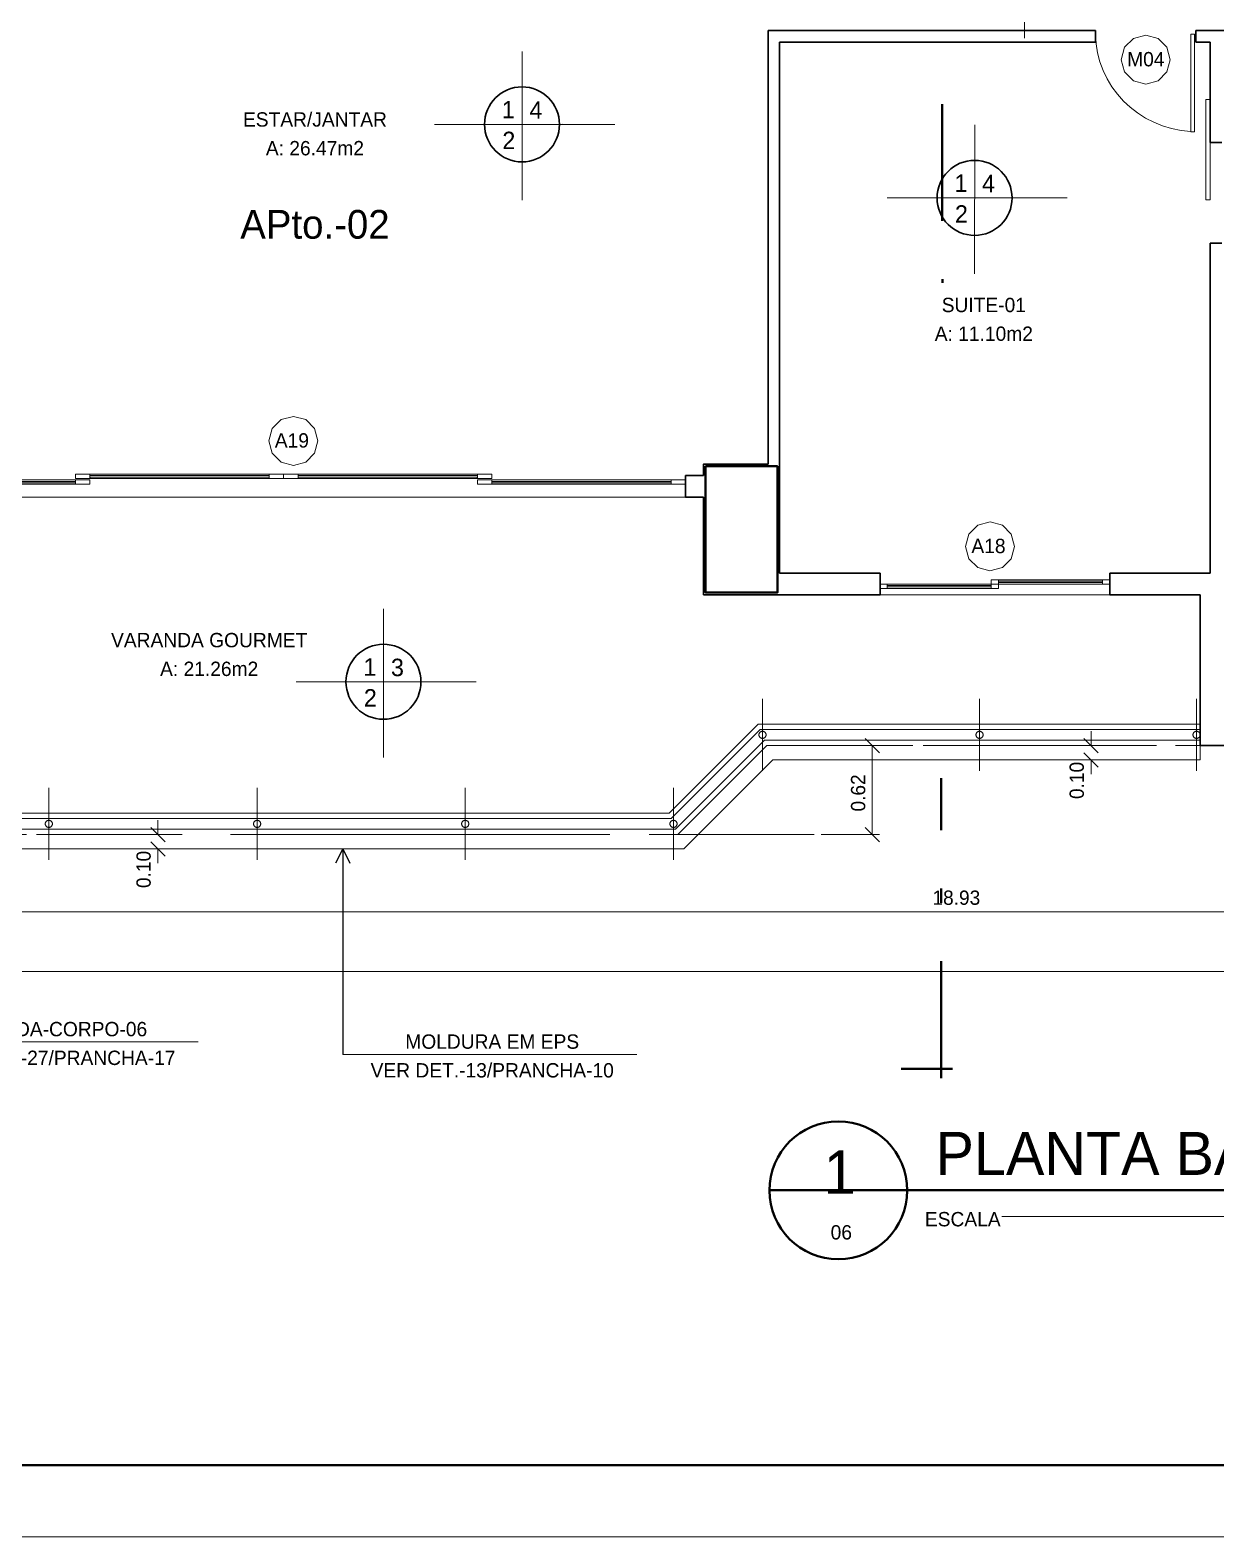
# Model space of a CAD drawing. Header units: metres. Extents: x 2.9 to 62.3, y 8 to 50.1.
# Drawn here: x 34.71 to 42.97, y 8.02 to 18.51 of the extents above; entities that cross this region are included whole.
import ezdxf
from ezdxf.enums import TextEntityAlignment as Align

# ---------------------------------------------------------------- set-up
doc = ezdxf.new("R2010")
doc.units = ezdxf.units.M
doc.header["$MEASUREMENT"] = 0
for name, pattern in [('DGN Style 2', [1.016237, 0.609742, -0.406495]), ('DGN Style 3', [1.422731, 1.016237, -0.406495]), ('DGN Style 4', [1.626995, 0.812989, -0.406495, 0.001016, -0.406495])]:
    doc.linetypes.add(name, pattern=pattern)
doc.layers.get('Defpoints').update_dxf_attribs({"lineweight": 0})
for name, color, linetype, lineweight in [('00-EDIFICACOES TÉRREO', 7, 'Continuous', 0), ('CORNIJAS_VAR NA PLANTA PTIPO 1', 7, 'Continuous', 0), ('Cotas', 13, 'Continuous', 0), ('Level 1', 7, 'Continuous', 0), ('Level 11-1', 7, 'Continuous', 0), ('Level 12', 7, 'Continuous', 0), ('Level 14', 7, 'Continuous', 0), ('Level 24-1', 7, 'Continuous', 0), ('Level 3', 7, 'Continuous', 0), ('Level 31', 7, 'Continuous', 0), ('Level 44', 7, 'Continuous', 0), ('Level 50', 7, 'Continuous', 0), ('Level 62-1', 7, 'Continuous', 0), ('Level 63', 7, 'Continuous', 0), ('Level 7', 7, 'Continuous', 0)]:
    doc.layers.add(name, color=color, linetype=linetype, lineweight=lineweight)
doc.styles.add('Style-INTL_ENGINEERING', font='INTL_ENGINEERING.shx')
doc.dimstyles.get("Standard").update_dxf_attribs({"dimtxt": 0.18, "dimasz": 0.18, "dimexe": 0.18, "dimexo": 0.0625, "dimgap": 0.09, "dimtad": 0, "dimtih": 1, "dimtoh": 1, "dimdec": 4, "dimzin": 1, "dimdsep": 46, "dimtxsty": 'Standard', "dimcen": 0, "dimadec": 0, "dimazin": 0, "dimtfac": 1, "dimtdec": 4, "dimtofl": 0, "dimtmove": 0, "dimatfit": 3, "dimfxl": 0, "dimtolj": 1, "dimtzin": 1, "dimarcsym": 0})

# ---------------------------------------------------------------- blocks, each defined once
blk = doc.blocks.new('PM320')
at = {"layer": 'Level 14', "color": 7, "linetype": 'Continuous', "lineweight": 13, "flags": 128}
for points in [[(1.35, 0.01), (1.45, 0.01), (1.45, -0.02), (1.35, -0.02)], [(1.45, 0.01), (2.7, 0.01), (2.7, 0), (1.45, 0)], [(2.7, 0.01), (2.8, 0.01), (2.8, -0.02), (2.7, -0.02)], [(2.9, 0.01), (2.8, 0.01), (2.8, -0.02), (2.9, -0.02)], [(4.15, 0.01), (2.9, 0.01), (2.9, 0), (4.15, 0)], [(4.25, 0.01), (4.15, 0.01), (4.15, -0.02), (4.25, -0.02)], [(0.1, -0.06), (0, -0.06), (0, -0.03), (0.1, -0.03)], [(0.1, -0.03), (1.35, -0.03), (1.35, -0.04), (0.1, -0.04)], [(1.35, -0.05), (0.1, -0.05), (0.1, -0.06), (1.35, -0.06)], [(1.35, -0.06), (1.45, -0.06), (1.45, -0.03), (1.35, -0.03)], [(1.451, -0.01), (2.7, -0.01), (2.7, -0.02), (1.451, -0.02)], [(4.149, -0.01), (2.9, -0.01), (2.9, -0.02), (4.149, -0.02)], [(4.25, -0.06), (4.15, -0.06), (4.15, -0.03), (4.25, -0.03)], [(5.5, -0.03), (4.25, -0.03), (4.25, -0.04), (5.5, -0.04)], [(4.25, -0.05), (5.5, -0.05), (5.5, -0.06), (4.25, -0.06)], [(5.5, -0.06), (5.6, -0.06), (5.6, -0.03), (5.5, -0.03)]]:
    blk.add_lwpolyline(points, close=True, dxfattribs=at)
at = {"layer": 'Level 7', "color": 7, "linetype": 'Continuous', "lineweight": 30}
for p, q in [((0, 0), (0, -0.15)), ((5.6, 0), (5.6, -0.15))]:
    blk.add_line(p, q, dxfattribs=at)
blk = doc.blocks.new('P70D_1_1')
at = {"color": 7, "linetype": 'Continuous', "lineweight": 13}
for p, q in [((0.035, 0.705), (0.01, 0.705)), ((0.01, 0.705), (0.01, 0.025)), ((0.035, 0.025), (0.035, 0.705)), ((0.01, 0.025), (0.035, 0.025))]:
    blk.add_line(p, q, dxfattribs=at)
at = {"color": 7, "linetype": 'Continuous', "lineweight": 30}
for p, q in [((0, 0), (0, 0.08)), ((0.7, 0), (0.7, 0.08))]:
    blk.add_line(p, q, dxfattribs=at)
at = {"color": 7, "linetype": 'Continuous', "lineweight": 13}
blk.add_ellipse((0.007, 0.032), major_axis=(0.661, -0.214), ratio=0.965677, start_param=0.313159, end_param=1.833935, dxfattribs=at)
blk = doc.blocks.new('PC185')
at = {"layer": 'Level 14', "color": 7, "linetype": 'Continuous', "lineweight": 13, "flags": 128}
for points in [[(0.00001, -0.04504), (0.05, -0.04504), (0.05001, -0.07502), (0.00002, -0.07504)], [(0.77501, -0.04506), (0.05, -0.04504), (0.05, -0.05504), (0.775, -0.05508)], [(0.05, -0.06502), (0.77502, -0.06506), (0.77499, -0.07506), (0.05001, -0.07502)], [(0.82499, -0.04506), (0.77501, -0.04506), (0.77499, -0.07506), (0.825, -0.07506)], [(0.77503, -0.07504), (0.82501, -0.07502), (0.82501, -0.10502), (0.77502, -0.10502)], [(1.55002, -0.07506), (0.82501, -0.07502), (0.82499, -0.08506), (1.55, -0.08504)], [(0.82502, -0.09502), (1.55002, -0.09504), (1.55001, -0.10504), (0.82501, -0.10502)], [(1.60001, -0.07506), (1.55002, -0.07506), (1.55001, -0.10504), (1.60002, -0.10504)]]:
    blk.add_lwpolyline(points, close=True, dxfattribs=at)
at = {"layer": 'Level 31', "color": 30, "linetype": 'Continuous', "lineweight": 0}
blk.add_line((-0.00001, -0.15008), (1.60001, -0.15012), dxfattribs=at)
at = {"layer": 'Level 7', "color": 7, "linetype": 'Continuous', "lineweight": 30, "flags": 128}
for points in [[(0, 0), (-0.00001, -0.15008)], [(1.60001, -0.00002), (1.60001, -0.1501)]]:
    blk.add_lwpolyline(points, dxfattribs=at)
blk = doc.blocks.new('_Oblique')
at = {"color": 0, "linetype": 'ByBlock', "lineweight": -2}
blk.add_line((0.5, 0.5), (-0.5, -0.5), dxfattribs=at)
blk = doc.blocks.new('*D275')
at = {"layer": 'Cotas', "color": 2, "linetype": 'Continuous', "lineweight": 0}
for p, q in [((31.694, 13.077), (31.694, 12.321)), ((50.625, 12.86), (50.625, 12.321)), ((50.625, 12.371), (31.694, 12.371))]:
    blk.add_line(p, q, dxfattribs=at)
at = {"layer": 'Defpoints'}
for p in [(31.694, 13.126), (50.625, 12.909), (31.694, 12.371), (41.159, 12.371)]:
    blk.add_point(p, dxfattribs=at)
at = {"layer": 'Cotas', "color": 2, "linetype": 'Continuous', "lineweight": 0, "xscale": 0.0995, "yscale": 0.0995, "zscale": 0.0995, "rotation": 180}
blk.add_blockref('_Oblique', (31.694, 12.371), dxfattribs=at)
at = {"layer": 'Cotas', "color": 2, "linetype": 'Continuous', "lineweight": 0, "xscale": 0.0995, "yscale": 0.0995, "zscale": 0.0995}
blk.add_blockref('_Oblique', (50.625, 12.371), dxfattribs=at)
at = {"layer": 'Cotas', "color": 2, "linetype": 'Continuous', "lineweight": 0, "style": 'Style-INTL_ENGINEERING'}
blk.add_text('18.93', height=0.0995, dxfattribs=at).set_placement((41, 12.47), align=Align.MIDDLE_LEFT)
blk = doc.blocks.new('*D276')
at = {"layer": 'Cotas', "color": 2, "linetype": 'Continuous', "lineweight": 0}
for p, q in [((10.375, 12.86), (10.375, 11.906)), ((50.625, 12.86), (50.625, 11.906)), ((50.625, 11.956), (10.375, 11.956))]:
    blk.add_line(p, q, dxfattribs=at)
at = {"layer": 'Defpoints'}
for p in [(10.375, 12.909), (50.625, 12.909), (10.375, 11.956), (30.5, 11.956)]:
    blk.add_point(p, dxfattribs=at)
at = {"layer": 'Cotas', "color": 2, "linetype": 'Continuous', "lineweight": 0, "xscale": 0.0995, "yscale": 0.0995, "zscale": 0.0995, "rotation": 180}
blk.add_blockref('_Oblique', (10.375, 11.956), dxfattribs=at)
at = {"layer": 'Cotas', "color": 2, "linetype": 'Continuous', "lineweight": 0, "xscale": 0.0995, "yscale": 0.0995, "zscale": 0.0995}
blk.add_blockref('_Oblique', (50.625, 11.956), dxfattribs=at)
at = {"layer": 'Cotas', "color": 2, "linetype": 'Continuous', "lineweight": 0, "style": 'Style-INTL_ENGINEERING'}
blk.add_text('40.25', height=0.0995, dxfattribs=at).set_placement((30.309, 12.055), align=Align.MIDDLE_LEFT)
blk = doc.blocks.new('*D296')
at = {"layer": 'Cotas', "color": 2, "linetype": 'Continuous', "lineweight": 0}
for p, q in [((39.896, 13.529), (40.631, 13.529)), ((40.581, 13.529), (40.581, 12.909)), ((40.224, 12.909), (40.631, 12.909))]:
    blk.add_line(p, q, dxfattribs=at)
at = {"layer": 'Defpoints'}
for p in [(39.847, 13.529), (40.581, 13.219), (40.175, 12.909), (40.581, 12.909)]:
    blk.add_point(p, dxfattribs=at)
at = {"layer": 'Cotas', "color": 2, "linetype": 'Continuous', "lineweight": 0, "xscale": 0.0995, "yscale": 0.0995, "zscale": 0.0995}
for p, rotation in [((40.581, 13.529), 90), ((40.581, 12.909), 270)]:
    blk.add_blockref('_Oblique', p, dxfattribs=dict(at, rotation=rotation))
at = {"layer": 'Cotas', "color": 2, "linetype": 'Continuous', "lineweight": 0, "style": 'Style-INTL_ENGINEERING'}
blk.add_text('0.62', height=0.0995, rotation=90, dxfattribs=at).set_placement((40.482, 13.07), align=Align.MIDDLE_LEFT)
blk = doc.blocks.new('*U92')
at = {"layer": '00-EDIFICACOES TÉRREO', "color": 4, "linetype": 'Continuous', "lineweight": 0, "flags": 128}
blk.add_lwpolyline([(0.00342, 0), (0.00294, 0.00172), (0.00172, 0.00296), (0, 0.00342), (-0.00171, 0.00296), (-0.00296, 0.00172), (-0.00341, 0), (-0.00294, -0.00171), (-0.00172, -0.00295), (-0.00001, -0.00341), (0.00173, -0.00294), (0.00295, -0.00171)], close=True, dxfattribs=at)
at = {"layer": '00-EDIFICACOES TÉRREO', "color": 4, "linetype": 'Continuous', "lineweight": 0, "style": 'Style-INTL_ENGINEERING'}
blk.add_text('A18', height=0.001999, rotation=359.9999, dxfattribs=at).set_placement((-0.00259, -0.00093))
blk = doc.blocks.new('*U93')
at = {"layer": '00-EDIFICACOES TÉRREO', "color": 4, "linetype": 'Continuous', "lineweight": 0, "flags": 128}
blk.add_lwpolyline([(0.00342, 0), (0.00294, 0.00172), (0.00172, 0.00296), (0, 0.00342), (-0.00171, 0.00296), (-0.00296, 0.00172), (-0.00341, 0), (-0.00294, -0.00171), (-0.00172, -0.00295), (-0.00001, -0.00341), (0.00173, -0.00294), (0.00295, -0.00171)], close=True, dxfattribs=at)
at = {"layer": '00-EDIFICACOES TÉRREO', "color": 4, "linetype": 'Continuous', "lineweight": 0, "style": 'Style-INTL_ENGINEERING'}
blk.add_text('A19', height=0.001999, rotation=359.9999, dxfattribs=at).set_placement((-0.00259, -0.00093))
blk = doc.blocks.new('*U102')
at = {"layer": '00-EDIFICACOES TÉRREO', "color": 4, "linetype": 'Continuous', "lineweight": 0, "flags": 128}
blk.add_lwpolyline([(0.00342, 0), (0.00294, 0.00172), (0.00172, 0.00296), (0, 0.00342), (-0.00171, 0.00296), (-0.00296, 0.00172), (-0.00341, 0), (-0.00294, -0.00171), (-0.00172, -0.00295), (-0.00001, -0.00341), (0.00173, -0.00294), (0.00295, -0.00171)], close=True, dxfattribs=at)
at = {"layer": '00-EDIFICACOES TÉRREO', "color": 4, "linetype": 'Continuous', "lineweight": 0, "style": 'Style-INTL_ENGINEERING'}
blk.add_text('M04', height=0.001999, rotation=359.9999, dxfattribs=at).set_placement((-0.00259, -0.00093))
blk = doc.blocks.new('*U136')
at = {"layer": 'Level 1', "color": 3, "linetype": 'DGN Style 4', "lineweight": 0}
blk.add_line((0, 0.25), (0, -0.25), dxfattribs=at)
at = {"layer": 'Level 50', "color": 190, "linetype": 'DGN Style 2', "lineweight": 0}
blk.add_circle((0, 0), 0.025, dxfattribs=at)
blk = doc.blocks.new('*U137')
at = {"layer": 'Level 1', "color": 3, "linetype": 'DGN Style 4', "lineweight": 0}
blk.add_line((0, 0.25), (0, -0.25), dxfattribs=at)
at = {"layer": 'Level 50', "color": 190, "linetype": 'DGN Style 2', "lineweight": 0, "extrusion": (0, 0, -1)}
blk.add_circle((0, 0), 0.025, dxfattribs=at)
blk = doc.blocks.new('*U138')
at = {"layer": 'Level 1', "color": 3, "linetype": 'DGN Style 4', "lineweight": 0}
blk.add_line((0, 0.25), (0, -0.25), dxfattribs=at)
at = {"layer": 'Level 50', "color": 190, "linetype": 'DGN Style 2', "lineweight": 0, "extrusion": (0, 0, -1)}
blk.add_circle((0, 0), 0.025, dxfattribs=at)
blk = doc.blocks.new('*U139')
at = {"layer": 'Level 1', "color": 3, "linetype": 'DGN Style 4', "lineweight": 0}
blk.add_line((0, 0.25), (0, -0.25), dxfattribs=at)
at = {"layer": 'Level 50', "color": 190, "linetype": 'DGN Style 2', "lineweight": 0, "extrusion": (0, 0, -1)}
blk.add_circle((0, 0), 0.025, dxfattribs=at)
blk = doc.blocks.new('*U141')
at = {"layer": 'Level 1', "color": 3, "linetype": 'DGN Style 4', "lineweight": 0}
blk.add_line((0, 0.25), (0, -0.25), dxfattribs=at)
at = {"layer": 'Level 50', "color": 190, "linetype": 'DGN Style 2', "lineweight": 0, "extrusion": (0, 0, -1)}
blk.add_circle((0, 0), 0.025, dxfattribs=at)
blk = doc.blocks.new('*U142')
at = {"layer": 'Level 1', "color": 3, "linetype": 'DGN Style 4', "lineweight": 0}
blk.add_line((0, 0.25), (0, -0.25), dxfattribs=at)
at = {"layer": 'Level 50', "color": 190, "linetype": 'DGN Style 2', "lineweight": 0, "extrusion": (0, 0, -1)}
blk.add_circle((0, 0), 0.025, dxfattribs=at)
blk = doc.blocks.new('*U143')
at = {"layer": 'Level 1', "color": 3, "linetype": 'DGN Style 4', "lineweight": 0}
blk.add_line((0, 0.25), (0, -0.25), dxfattribs=at)
at = {"layer": 'Level 50', "color": 190, "linetype": 'DGN Style 2', "lineweight": 0, "extrusion": (0, 0, -1)}
blk.add_circle((0, 0), 0.025, dxfattribs=at)
blk = doc.blocks.new('*U144')
at = {"layer": 'Level 1', "color": 3, "linetype": 'DGN Style 4', "lineweight": 0}
blk.add_line((0, 0.25), (0, -0.25), dxfattribs=at)
at = {"layer": 'Level 50', "color": 190, "linetype": 'DGN Style 2', "lineweight": 0, "extrusion": (0, 0, -1)}
blk.add_circle((0, 0), 0.025, dxfattribs=at)
blk = doc.blocks.new('*U103')
at = {"layer": 'CORNIJAS_VAR NA PLANTA PTIPO 1', "color": 7, "linetype": 'Continuous', "lineweight": 13}
for p, q in [((8.665, -4.74), (9.285, -4.12)), ((9.285, -4.12), (12.365, -4.12)), ((1.474, -4.74), (8.665, -4.74))]:
    blk.add_line(p, q, dxfattribs=at)
at = {"layer": 'CORNIJAS_VAR NA PLANTA PTIPO 1', "color": 7, "linetype": 'DGN Style 3', "lineweight": 13}
for p, q in [((8.727, -4.89), (9.347, -4.27)), ((9.347, -4.27), (12.365, -4.27)), ((1.412, -4.89), (8.727, -4.89))]:
    blk.add_line(p, q, dxfattribs=at)
at = {"layer": 'Level 50', "color": 190, "linetype": 'Continuous', "lineweight": 13}
for p, q in [((8.68, -4.777), (9.3, -4.157)), ((9.3, -4.157), (12.365, -4.157)), ((8.711, -4.853), (9.331, -4.232)), ((9.331, -4.232), (12.365, -4.232)), ((1.458, -4.777), (8.68, -4.777)), ((1.427, -4.853), (8.711, -4.853))]:
    blk.add_line(p, q, dxfattribs=at)
at = {"layer": 'Level 62-1', "color": 7, "linetype": 'Continuous', "lineweight": 13}
for p, q in [((12.365, -4.37), (12.365, -4.27)), ((8.768, -4.99), (9.388, -4.37)), ((9.388, -4.37), (12.365, -4.37)), ((1.37, -4.99), (8.768, -4.99))]:
    blk.add_line(p, q, dxfattribs=at)
at = {"layer": 'Level 50', "color": 190, "linetype": 'DGN Style 2', "lineweight": 0, "extrusion": (0, 0, -1)}
for name, p in [('*U138', (-9.316, -4.195)), ('*U141', (-10.828, -4.195)), ('*U137', (-12.34, -4.195)), ('*U144', (-4.344, -4.815)), ('*U143', (-5.795, -4.815)), ('*U142', (-7.245, -4.815)), ('*U139', (-8.696, -4.815))]:
    blk.add_blockref(name, p, dxfattribs=at)
at = {"layer": 'Level 50', "color": 190, "linetype": 'DGN Style 2', "lineweight": 0}
blk.add_blockref('*U136', (12.34, -4.195), dxfattribs=at)
blk = doc.blocks.new('INDESP_4')
at = {"layer": 'Level 3', "color": 131, "linetype": 'Continuous', "lineweight": 0}
for p, q in [((0.01506, -0.01302), (0.01507, 0.01257)), ((0.00001, 0), (0.03099, 0))]:
    blk.add_line(p, q, dxfattribs=at)
at = {"layer": 'Level 3', "color": 131, "linetype": 'Continuous', "lineweight": 13}
blk.add_line((0.0221, 0), (0.02213, 0.00002), dxfattribs=at)
at = {"layer": 'Level 3', "color": 131, "linetype": 'Continuous', "lineweight": 30}
blk.add_circle((0.01505, 0.00001), 0.00645, dxfattribs=at)
at = {"layer": 'Level 3', "color": 131, "linetype": 'Continuous', "lineweight": 30, "style": 'Style-INTL_ENGINEERING'}
for s, p in [('1', (0.01159, 0.00105)), ('4', (0.01633, 0.00098)), ('2', (0.01167, -0.00425))]:
    blk.add_text(s, height=0.003, rotation=0, dxfattribs=at).set_placement(p)
blk = doc.blocks.new('INDESP_5')
at = {"layer": 'Level 3', "color": 131, "linetype": 'Continuous', "lineweight": 0}
for p, q in [((0.01506, -0.01302), (0.01507, 0.01257)), ((0.00001, 0), (0.03099, 0))]:
    blk.add_line(p, q, dxfattribs=at)
at = {"layer": 'Level 3', "color": 131, "linetype": 'Continuous', "lineweight": 13}
blk.add_line((0.0221, 0), (0.02213, 0.00002), dxfattribs=at)
at = {"layer": 'Level 3', "color": 131, "linetype": 'Continuous', "lineweight": 30}
blk.add_circle((0.01505, 0.00001), 0.00645, dxfattribs=at)
at = {"layer": 'Level 3', "color": 131, "linetype": 'Continuous', "lineweight": 30, "style": 'Style-INTL_ENGINEERING'}
for s, p in [('1', (0.01159, 0.00105)), ('3', (0.01633, 0.00098)), ('2', (0.01167, -0.00425))]:
    blk.add_text(s, height=0.003, rotation=0, dxfattribs=at).set_placement(p)
blk = doc.blocks.new('TerminatorOpen')
at = {"color": 0, "linetype": 'ByBlock', "lineweight": -2}
for q in [(-1, 0.5), (-1, 0), (-1, -0.5)]:
    blk.add_line((0, 0), q, dxfattribs=at)
blk = doc.blocks.new('*D374')
at = {"layer": 'Cotas', "color": 2, "linetype": 'Continuous', "lineweight": 0}
for p, q in [((42.105, 13.629), (42.105, 13.529)), ((41.992, 13.529), (42.154, 13.529)), ((42.083, 13.429), (42.154, 13.429)), ((42.105, 13.33), (42.105, 13.429))]:
    blk.add_line(p, q, dxfattribs=at)
at = {"layer": 'Defpoints'}
for p in [(41.942, 13.529), (42.034, 13.429), (42.105, 13.429), (42.105, 13.28)]:
    blk.add_point(p, dxfattribs=at)
at = {"layer": 'Cotas', "color": 2, "linetype": 'Continuous', "lineweight": 0, "xscale": 0.0995, "yscale": 0.0995, "zscale": 0.0995}
for p, rotation in [((42.105, 13.529), 270), ((42.105, 13.429), 90)]:
    blk.add_blockref('_Oblique', p, dxfattribs=dict(at, rotation=rotation))
at = {"layer": 'Cotas', "color": 2, "linetype": 'Continuous', "lineweight": 0, "style": 'Style-INTL_ENGINEERING'}
blk.add_text('0.10', height=0.0995, rotation=90, dxfattribs=at).set_placement((42.005, 13.157), align=Align.MIDDLE_LEFT)
blk = doc.blocks.new('*D375')
at = {"layer": 'Cotas', "color": 2, "linetype": 'Continuous', "lineweight": 0}
for p, q in [((35.491, 12.909), (35.653, 12.909)), ((35.604, 13.009), (35.604, 12.909)), ((35.582, 12.809), (35.653, 12.809)), ((35.604, 12.71), (35.604, 12.809))]:
    blk.add_line(p, q, dxfattribs=at)
at = {"layer": 'Defpoints'}
for p in [(35.441, 12.909), (35.533, 12.809), (35.604, 12.809), (35.604, 12.66)]:
    blk.add_point(p, dxfattribs=at)
at = {"layer": 'Cotas', "color": 2, "linetype": 'Continuous', "lineweight": 0, "xscale": 0.0995, "yscale": 0.0995, "zscale": 0.0995}
for p, rotation in [((35.604, 12.909), 270), ((35.604, 12.809), 90)]:
    blk.add_blockref('_Oblique', p, dxfattribs=dict(at, rotation=rotation))
at = {"layer": 'Cotas', "color": 2, "linetype": 'Continuous', "lineweight": 0, "style": 'Style-INTL_ENGINEERING'}
blk.add_text('0.10', height=0.0995, rotation=90, dxfattribs=at).set_placement((35.504, 12.537), align=Align.MIDDLE_LEFT)
blk = doc.blocks.new('*U184')
at = {"layer": 'Level 3', "color": 2, "linetype": 'DGN Style 4', "lineweight": 40}
for p, q in [((0.053, -0.18), (0.054, -1.426)), ((0.045, -6.963), (0.045, -4.874)), ((-0.232, -6.9), (0.124, -6.9))]:
    blk.add_line(p, q, dxfattribs=at)
blk = doc.blocks.new('*U246')
at = {"layer": 'Level 11-1', "color": 2, "linetype": 'Continuous', "lineweight": 40}
blk.add_line((-0.08778, -0.00076), (0.12333, -0.00076), dxfattribs=at)
at = {"layer": 'Level 11-1', "color": 2, "linetype": 'Continuous', "lineweight": 0}
blk.add_line((-0.0554, -0.00443), (0.11335, -0.00442), dxfattribs=at)
at = {"layer": 'Level 11-1', "color": 2, "linetype": 'Continuous', "lineweight": 40}
blk.add_circle((-0.07819, -0.00077), 0.0096, dxfattribs=at)
at = {"layer": 'Level 11-1', "color": 2, "linetype": 'Continuous', "lineweight": 40, "style": 'Style-INTL_ENGINEERING'}
blk.add_text('PLANTA BAIXA 2o./4o. AO 9o. PAVtos.', height=0.0059999, rotation=0.0007, dxfattribs=at).set_placement((-0.06465, 0.00138))
at = {"layer": 'Level 11-1', "color": 2, "linetype": 'Continuous', "lineweight": 0, "style": 'Style-INTL_ENGINEERING'}
blk.add_text('ESCALA', height=0.002, rotation=0.0007, dxfattribs=at).set_placement((-0.05558, -0.00478), align=Align.MIDDLE_RIGHT)
at = {"layer": 'Level 11-1', "color": 2, "linetype": 'Continuous', "lineweight": 13, "style": 'Style-INTL_ENGINEERING'}
blk.add_text('1:50', height=0.002, rotation=0.0007, dxfattribs=at).set_placement((0.11531, -0.00444), align=Align.MIDDLE_LEFT)
at = {"layer": 'Level 11-1', "color": 2, "linetype": 'Continuous', "lineweight": 40, "insert": (-0.07801, -0.00121), "char_height": 0.006, "attachment_point": 8, "rotation": 0.0007, "line_spacing_factor": 0.6, "style": 'Style-INTL_ENGINEERING'}
blk.add_mtext('1\\P', dxfattribs=at)
at = {"layer": 'Level 11-1', "color": 2, "linetype": 'Continuous', "lineweight": 13, "insert": (-0.07778, -0.00764), "char_height": 0.002, "attachment_point": 8, "rotation": 0.0007, "line_spacing_factor": 0.6, "style": 'Style-INTL_ENGINEERING'}
blk.add_mtext('06\\P', dxfattribs=at)

msp = doc.modelspace()

# ---------------------------------------------------------------- linework, layer by layer
at = {"layer": 'CORNIJAS_VAR NA PLANTA PTIPO 1', "color": 7, "linetype": 'Continuous', "lineweight": 30}
for p, q in [((42.135, 18.509), (39.855, 18.509)), ((39.855, 15.49), (39.855, 18.509)), ((44.495, 18.509), (42.835, 18.509)), ((39.935, 18.429), (39.935, 14.729)), ((42.135, 18.429), (39.935, 18.429)), ((42.935, 18.429), (42.835, 18.429)), ((42.935, 18.429), (42.935, 17.729)), ((42.935, 17.729), (43.015, 17.729)), ((42.935, 17.029), (43.015, 17.029)), ((42.935, 17.029), (42.935, 14.729)), ((39.28, 15.409), (39.405, 15.409)), ((39.28, 15.259), (39.405, 15.259)), ((39.935, 14.729), (40.635, 14.729)), ((42.235, 14.729), (42.935, 14.729)), ((40.635, 14.579), (39.405, 14.579)), ((39.935, 14.579), (40.635, 14.579)), ((42.235, 14.579), (42.865, 14.579)), ((42.865, 14.579), (42.865, 13.529)), ((43.48, 13.529), (42.865, 13.529))]:
    msp.add_line(p, q, dxfattribs=at)
at = {"layer": 'CORNIJAS_VAR NA PLANTA PTIPO 1', "color": 7, "linetype": 'Continuous', "lineweight": 0}
msp.add_line((39.28, 15.259), (33.68, 15.259), dxfattribs=at)
at = {"layer": 'CORNIJAS_VAR NA PLANTA PTIPO 1', "color": 7, "linetype": 'Continuous', "lineweight": 30, "flags": 128}
for points in [[(39.855, 15.49), (39.405, 15.49), (39.405, 15.409)], [(39.405, 15.259), (39.405, 14.579)]]:
    msp.add_lwpolyline(points, dxfattribs=at)
at = {"layer": 'Cotas', "color": 2, "linetype": 'Continuous', "lineweight": 0}
msp.add_line((39.227, 12.909), (40.175, 12.909), dxfattribs=at)
at = {"layer": 'Level 12', "color": 2, "linetype": 'Continuous', "lineweight": 13}
for p, q in [((35.885, 11.465), (33.837, 11.465)), ((38.94, 11.378), (36.892, 11.378))]:
    msp.add_line(p, q, dxfattribs=at)
at = {"layer": 'Level 14', "color": 7, "linetype": 'Continuous', "lineweight": 13, "flags": 128}
msp.add_lwpolyline([(42.905, 18.029), (42.935, 18.029), (42.935, 17.329), (42.905, 17.329)], close=True, dxfattribs=at)
at = {"layer": 'Level 24-1', "color": 7, "linetype": 'DGN Style 2', "lineweight": 0, "flags": 128}
msp.add_lwpolyline([(33.725, 21.939), (38.035, 21.939), (38.035, 22.689), (46.865, 22.689), (46.865, 21.289), (50.625, 21.289), (50.625, 14.579), (49.925, 14.579), (49.925, 14.079), (49.375, 13.529), (39.847, 13.529), (39.227, 12.909), (31.911, 12.909), (31.694, 13.126), (29.305, 13.126), (29.088, 12.909), (21.772, 12.909), (21.152, 13.529), (11.625, 13.529), (11.075, 14.079), (11.075, 14.579), (10.375, 14.579), (10.375, 21.289), (14.135, 21.289), (14.135, 22.689), (22.965, 22.689), (22.965, 21.939), (27.274, 21.939), (27.274, 26.725), (33.724, 26.725), (33.725, 21.939)], dxfattribs=at)
at = {"layer": 'Level 44', "color": 1, "linetype": 'Continuous', "lineweight": 40, "flags": 128}
msp.add_lwpolyline([(39.42, 15.475), (39.92, 15.475), (39.92, 14.595), (39.42, 14.595)], close=True, dxfattribs=at)
at = {"layer": 'Level 63', "color": 131, "linetype": 'Continuous', "lineweight": 40}
msp.add_line((4.149, 8.519), (61.849, 8.519), dxfattribs=at)
at = {"layer": 'Level 63', "color": 131, "linetype": 'Continuous', "lineweight": 0, "flags": 128}
msp.add_lwpolyline([(62.35, 50.069), (2.899, 50.069), (2.899, 8.019), (62.35, 8.019)], close=True, dxfattribs=at)
at = {"layer": 'Level 63', "color": 131, "linetype": 'Continuous', "lineweight": 13, "flags": 128}
msp.add_lwpolyline([(56.85, 8.518), (4.149, 8.518), (4.149, 49.569), (56.85, 49.569)], close=True, dxfattribs=at)

# ---------------------------------------------------------------- block references
at = {"layer": '00-EDIFICACOES TÉRREO', "color": 4, "linetype": 'Continuous', "lineweight": 0, "xscale": 50.00000000487893, "yscale": 50.00000000487893, "zscale": 50.00000000487893, "rotation": 0.0008004141529982}
for name, p in [('*U102', (42.486, 18.306)), ('*U93', (36.548, 15.651)), ('*U92', (41.401, 14.916))]:
    msp.add_blockref(name, p, dxfattribs=at)
at = {"layer": 'Level 11-1', "color": 2, "linetype": 'Continuous', "lineweight": 40, "xscale": 50, "yscale": 50, "zscale": 50}
msp.add_blockref('*U246', (44.254, 10.47), dxfattribs=at)
at = {"layer": 'Level 14', "color": 7, "linetype": 'Continuous', "lineweight": 30, "xscale": 1.000004656718364, "yscale": 1.000004656718364, "rotation": 179.9991995895742}
msp.add_blockref('P70D_1_1', (42.835, 18.509), dxfattribs=at)
at = {"layer": 'Level 3', "color": 2, "linetype": 'Continuous', "lineweight": 30}
msp.add_blockref('*U184', (41.015, 18.177), dxfattribs=at)
at = {"layer": 'Level 3', "color": 131, "linetype": 'Continuous', "lineweight": 30, "xscale": 40.50002794240174, "yscale": 40.50002794240174, "zscale": 40.50002794240174, "rotation": 0.0006587766262007}
for name, p in [('INDESP_4', (41.032, 18.982)), ('INDESP_4', (37.531, 17.855)), ('INDESP_4', (40.684, 17.343)), ('INDESP_5', (36.566, 13.973))]:
    msp.add_blockref(name, p, dxfattribs=at)
at = {"layer": 'Level 62-1', "color": 7, "linetype": 'Continuous', "lineweight": 13}
msp.add_blockref('*U103', (30.5, 17.799), dxfattribs=at)
at = {"layer": 'Level 7', "color": 7, "linetype": 'Continuous', "lineweight": 13, "xscale": 0.9999953434767954, "yscale": -0.9999953434767954, "rotation": 179.9991995821197}
msp.add_blockref('PM320', (39.28, 15.409), dxfattribs=at)
at = {"layer": 'Level 7', "color": 30, "linetype": 'Continuous', "lineweight": 0, "yscale": -1, "rotation": 180}
msp.add_blockref('PC185', (42.235, 14.729), dxfattribs=at)

# ---------------------------------------------------------------- texts
at = {"layer": 'Defpoints', "color": 2, "linetype": 'Continuous', "lineweight": 30, "insert": (36.698, 17.158), "char_height": 0.2, "attachment_point": 5, "line_spacing_factor": 1.200006, "style": 'Style-INTL_ENGINEERING'}
msp.add_mtext('APto.-02\\P', dxfattribs=at)
at = {"layer": 'Level 12', "color": 2, "linetype": 'Continuous', "lineweight": 13, "char_height": 0.1, "attachment_point": 5, "line_spacing_factor": 1.200006, "style": 'Style-INTL_ENGINEERING'}
for s, insert in [('ESTAR/JANTAR\\PA: 26.47m2\\P', (36.698, 17.789)), ('SUITE-01\\PA: 11.10m2\\P', (41.358, 16.497)), ('VARANDA GOURMET\\PA: 21.26m2\\P', (35.961, 14.163)), ('GUARDA-CORPO-06\\PVER DET.-27/PRANCHA-17\\P', (34.879, 11.454)), ('MOLDURA EM EPS\\PVER DET.-13/PRANCHA-10\\P', (37.933, 11.367))]:
    msp.add_mtext(s, dxfattribs=dict(at, insert=insert))

# ---------------------------------------------------------------- dimensions: what is measured, and where the dimension line sits
at = {"layer": 'Cotas', "color": 2, "linetype": 'Continuous', "lineweight": 0}
for base, p1, p2, angle, override, picture, middle in [((40.581, 12.909), (39.847, 13.529), (40.175, 12.909), 270, {"dimtxt": 0.0995, "dimasz": 0.0995, "dimexe": 0.0495, "dimexo": 0.0495, "dimgap": 0.0495, "dimtad": 1, "dimtih": 0, "dimtoh": 0, "dimdec": 2, "dimzin": 3, "dimtxsty": 'Style-INTL_ENGINEERING', "dimblk": 'Oblique', "dimclre": 2, "dimtdec": 2, "dimatfit": 1, "dimfrac": 2, "dimtolj": 0, "dimtzin": 3, "dimlwe": 0}, '*D296', (40.581, 13.219)), ((31.694, 12.371), (50.625, 12.909), (31.694, 13.126), 180, {"dimtxt": 0.0995, "dimasz": 0.0995, "dimexe": 0.0495, "dimexo": 0.0495, "dimgap": 0.0495, "dimtad": 1, "dimtih": 0, "dimtoh": 0, "dimdec": 2, "dimzin": 3, "dimtxsty": 'Style-INTL_ENGINEERING', "dimblk": 'Oblique', "dimclre": 2, "dimtdec": 2, "dimatfit": 1, "dimtolj": 0, "dimtzin": 3, "dimlwe": 0}, '*D275', (41.159, 12.371)), ((10.375, 11.956), (50.625, 12.909), (10.375, 12.909), 180, {"dimtxt": 0.0995, "dimasz": 0.0995, "dimexe": 0.0495, "dimexo": 0.0495, "dimgap": 0.0495, "dimtad": 1, "dimtih": 0, "dimtoh": 0, "dimdec": 2, "dimzin": 3, "dimtxsty": 'Style-INTL_ENGINEERING', "dimblk": 'Oblique', "dimclre": 2, "dimtdec": 2, "dimatfit": 1, "dimtolj": 0, "dimtzin": 3, "dimlwe": 0}, '*D276', (30.5, 11.956))]:
    dim = msp.add_linear_dim(base=base, p1=p1, p2=p2, angle=angle, dimstyle='Standard', override=override, dxfattribs=at)
    dim.commit()
    dim.dimension.update_dxf_attribs({"geometry": picture, "text_midpoint": middle})
for base, p1, p2, picture, middle in [((42.105, 13.429), (41.942, 13.529), (42.034, 13.429), '*D374', (42.105, 13.28)), ((35.604, 12.809), (35.441, 12.909), (35.533, 12.809), '*D375', (35.604, 12.66))]:
    dim = msp.add_linear_dim(base=base, p1=p1, p2=p2, angle=270, dimstyle='Standard', override={"dimtxt": 0.0995, "dimasz": 0.0995, "dimexe": 0.0495, "dimexo": 0.0495, "dimgap": 0.0495, "dimtad": 1, "dimtih": 0, "dimtoh": 0, "dimdec": 2, "dimzin": 3, "dimtxsty": 'Style-INTL_ENGINEERING', "dimblk": 'Oblique', "dimclre": 2, "dimtdec": 2, "dimatfit": 1, "dimfrac": 2, "dimtolj": 0, "dimtzin": 3, "dimlwe": 0}, dxfattribs=at)
    dim.commit()
    dim.dimension.update_dxf_attribs({"geometry": picture, "text_midpoint": middle, "dimtype": 160})

# ---------------------------------------------------------------- leaders
at = {"layer": 'Level 12', "color": 2, "linetype": 'Continuous', "lineweight": 13}
msp.add_leader([(36.892, 12.809), (36.892, 11.378)], dimstyle='Standard', override={"dimtxt": 0.0995, "dimasz": 0.0995, "dimgap": 0, "dimtad": 1, "dimtxsty": 'Style-INTL_ENGINEERING', "dimldrblk": 'TerminatorOpen'}, dxfattribs=at)

doc.saveas('drawing.dxf')
